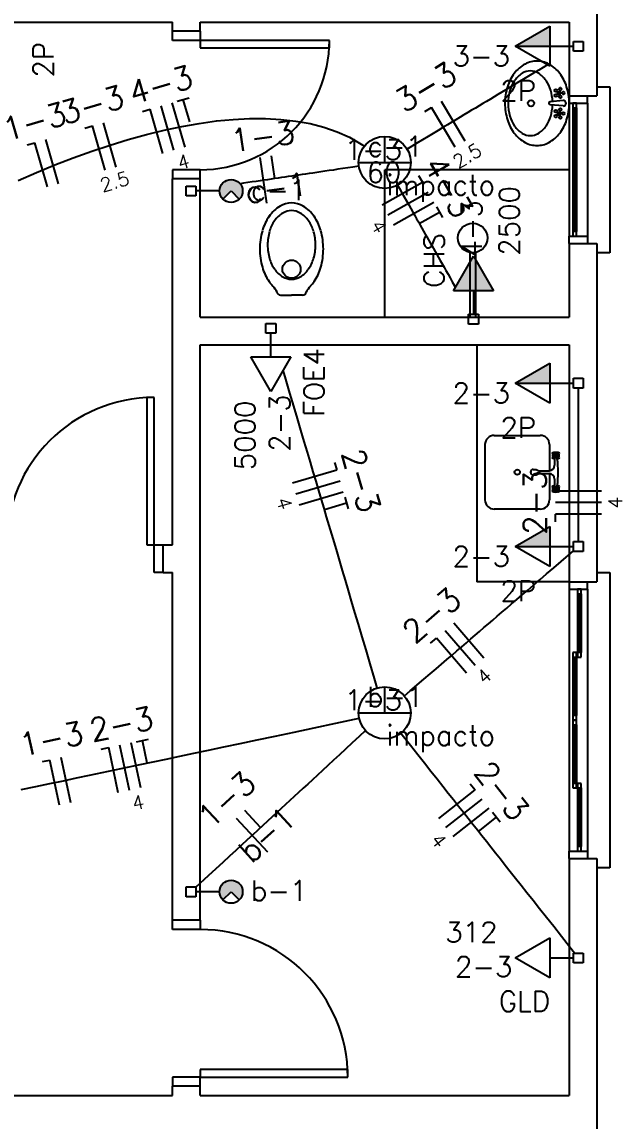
# Model space of a CAD drawing. Extents: x 241 to 398, y 106 to 179.
# Drawn here: x 329.19 to 332.44, y 126.58 to 132.54 of the extents above; entities that cross this region are included whole.
import ezdxf
from ezdxf.enums import TextEntityAlignment as Align

# ---------------------------------------------------------------- set-up
doc = ezdxf.new("R2010")
doc.units = 0
for name, color, linetype in [('ALVVISTA', 8, 'CONTINUOUS'), ('EL-CONDUTOS', 4, 'CONTINUOUS'), ('EL-FIOS', 9, 'CONTINUOUS'), ('EL-TEXTOS_FIOS', 7, 'CONTINUOUS'), ('EL-TEXTOS_PONTOS', 5, 'CONTINUOUS'), ('P-SIMBOL', 5, 'CONTINUOUS')]:
    doc.layers.add(name, color=color, linetype=linetype)
doc.styles.add('ARIAL', font='romans.shx')

msp = doc.modelspace()

# ---------------------------------------------------------------- hatches: boundary and pattern name
at = {"layer": 'P-SIMBOL'}
for points in [[(332.0468, 132.4089), (331.8593, 132.4089), (332.0468, 132.5171)], [(330.2748, 131.6681), (330.3188, 131.6241), (330.3194, 131.6241), (330.2758, 131.5796), (330.2733, 131.5816), (330.2683, 131.5881), (330.2628, 131.5981), (330.2593, 131.6061), (330.2573, 131.6161), (330.2573, 131.6306), (330.2603, 131.6446), (330.2648, 131.6556)], [(330.2748, 131.6681), (330.3188, 131.6241), (330.3194, 131.6241), (330.2758, 131.5796), (330.2733, 131.5816), (330.2683, 131.5881), (330.2628, 131.5981), (330.2593, 131.6061), (330.2573, 131.6161), (330.2573, 131.6306), (330.2603, 131.6446), (330.2648, 131.6556)], [(330.2743, 131.6674), (330.3183, 131.6235), (330.3183, 131.6234), (330.3183, 131.6231), (330.3628, 131.6666), (330.3608, 131.6688), (330.3543, 131.6737), (330.3443, 131.6796), (330.3363, 131.683), (330.3263, 131.6848), (330.3118, 131.685), (330.2979, 131.682), (330.2869, 131.6774), (330.2743, 131.6672)], [(330.3628, 131.6681), (330.3188, 131.6241), (330.3624, 131.5796), (330.3643, 131.5816), (330.3693, 131.5881), (330.3754, 131.5981), (330.3783, 131.6061), (330.3803, 131.6161), (330.3803, 131.6306), (330.3774, 131.6446), (330.3728, 131.6556)], [(330.3628, 131.6681), (330.3188, 131.6241), (330.3624, 131.5796), (330.3643, 131.5816), (330.3693, 131.5881), (330.3754, 131.5981), (330.3783, 131.6061), (330.3803, 131.6161), (330.3803, 131.6306), (330.3774, 131.6446), (330.3728, 131.6556)], [(331.741, 131.0833), (331.6327, 131.2708), (331.5245, 131.0833)], [(332.0468, 130.5817), (331.8593, 130.5817), (332.0468, 130.6899)], [(332.0468, 129.6961), (331.8593, 129.6961), (332.0468, 129.8043)], [(330.2748, 127.8679), (330.3188, 127.8239), (330.3194, 127.8239), (330.2758, 127.7794), (330.2733, 127.7814), (330.2683, 127.7879), (330.2628, 127.7979), (330.2593, 127.8059), (330.2573, 127.8159), (330.2573, 127.8304), (330.2603, 127.8444), (330.2648, 127.8554)], [(330.2748, 127.8679), (330.3188, 127.8239), (330.3194, 127.8239), (330.2758, 127.7794), (330.2733, 127.7814), (330.2683, 127.7879), (330.2628, 127.7979), (330.2593, 127.8059), (330.2573, 127.8159), (330.2573, 127.8304), (330.2603, 127.8444), (330.2648, 127.8554)], [(330.2743, 127.8672), (330.3183, 127.8233), (330.3183, 127.8232), (330.3183, 127.8229), (330.3628, 127.8664), (330.3608, 127.8686), (330.3543, 127.8735), (330.3443, 127.8794), (330.3363, 127.8828), (330.3263, 127.8846), (330.3118, 127.8848), (330.2979, 127.8818), (330.2869, 127.8772), (330.2743, 127.867)], [(330.3628, 127.8679), (330.3188, 127.8239), (330.3624, 127.7794), (330.3643, 127.7814), (330.3693, 127.7879), (330.3754, 127.7979), (330.3783, 127.8059), (330.3803, 127.8159), (330.3803, 127.8304), (330.3774, 127.8444), (330.3728, 127.8554)], [(330.3628, 127.8679), (330.3188, 127.8239), (330.3624, 127.7794), (330.3643, 127.7814), (330.3693, 127.7879), (330.3754, 127.7979), (330.3783, 127.8059), (330.3803, 127.8159), (330.3803, 127.8304), (330.3774, 127.8444), (330.3728, 127.8554)]]:
    msp.add_hatch(color=256, dxfattribs=at).paths.add_polyline_path(points)

# ---------------------------------------------------------------- linework, layer by layer
at = {"layer": 'ALVVISTA'}
for p, q in [((332.3013, 132.615), (332.3013, 132.1395)), ((326.4508, 132.54), (330.0013, 132.54)), ((330.0013, 132.49), (330.0013, 132.54)), ((330.1513, 132.49), (330.0013, 132.49)), ((330.0013, 132.4395), (330.0013, 132.49)), ((330.1513, 132.54), (332.1513, 132.54)), ((330.1513, 132.49), (330.1513, 132.54)), ((330.1513, 132.49), (330.1513, 132.4395)), ((332.1513, 132.54), (332.1513, 132.1395)), ((330.1513, 132.4395), (330.0013, 132.4395)), ((330.1513, 132.4395), (330.1513, 132.4)), ((330.8513, 132.4395), (330.1513, 132.4395)), ((330.8513, 132.4), (330.8513, 132.4395)), ((330.1513, 132.4), (330.8513, 132.4)), ((332.3013, 132.1895), (332.3713, 132.1895)), ((332.3713, 132.1895), (332.3713, 131.2895)), ((332.0833, 132.1635), (332.0908, 132.158)), ((332.0833, 132.1475), (332.0908, 132.153)), ((332.0848, 132.166), (332.0923, 132.1605)), ((332.0848, 132.145), (332.0923, 132.1505)), ((332.0998, 132.1705), (332.0968, 132.162)), ((332.0998, 132.1405), (332.0968, 132.149)), ((332.1028, 132.1695), (332.0998, 132.161)), ((332.1028, 132.141), (332.0998, 132.15)), ((332.1118, 132.157), (332.1028, 132.157)), ((332.1118, 132.154), (332.1028, 132.154)), ((332.1513, 132.1395), (332.3013, 132.1395)), ((332.1513, 132.1395), (332.1513, 132.0995)), ((332.2513, 132.0995), (332.2513, 132.1395)), ((332.1178, 132.1145), (332.0483, 132.108)), ((332.1178, 132.085), (332.0483, 132.0915)), ((332.1513, 132.0995), (332.1513, 131.3795)), ((332.1513, 132.0995), (332.2513, 132.0995)), ((332.1713, 132.0995), (332.1713, 132.0745)), ((332.1913, 132.0995), (332.1713, 132.0995)), ((332.1713, 132.0745), (332.1713, 131.4045)), ((332.1713, 132.0745), (332.1913, 132.0745)), ((332.1813, 132.0745), (332.1813, 131.4045)), ((332.1913, 132.0745), (332.1913, 132.0995)), ((332.1913, 132.0745), (332.1913, 131.4045)), ((332.2513, 132.0995), (332.2513, 131.3795)), ((332.0833, 132.052), (332.0908, 132.0465)), ((332.0833, 132.036), (332.0908, 132.0415)), ((332.0848, 132.0545), (332.0923, 132.049)), ((332.0848, 132.0335), (332.0923, 132.039)), ((332.0998, 132.059), (332.0968, 132.0505)), ((332.0998, 132.029), (332.0968, 132.0375)), ((332.1028, 132.0585), (332.0998, 132.0495)), ((332.1028, 132.0295), (332.0998, 132.0385)), ((332.1118, 132.0455), (332.1028, 132.0455)), ((332.1118, 132.0425), (332.1028, 132.0425)), ((330.1513, 131.7395), (330.0013, 131.7395)), ((330.0013, 131.7395), (330.0013, 131.6895)), ((330.1513, 131.6895), (330.1513, 131.7395)), ((331.1513, 130.9395), (331.1513, 131.7395)), ((332.1513, 131.7395), (331.1513, 131.7395)), ((330.0013, 130.8645), (330.0013, 131.6895)), ((330.1513, 131.6895), (330.0013, 131.6895)), ((330.1513, 130.9395), (330.1513, 131.6895)), ((332.1513, 131.3395), (332.1513, 131.3795)), ((332.1513, 131.3795), (332.2513, 131.3795)), ((332.1913, 131.4045), (332.1713, 131.4045)), ((332.1713, 131.4045), (332.1713, 131.3795)), ((332.1713, 131.3795), (332.1913, 131.3795)), ((332.1913, 131.3795), (332.1913, 131.4045)), ((332.2513, 131.3795), (332.2513, 131.3395)), ((332.1513, 131.3395), (332.1513, 130.9395)), ((332.1513, 131.3395), (332.3013, 131.3395)), ((332.3013, 131.3395), (332.3013, 130.8645)), ((331.6133, 131.2895), (331.6133, 130.9395)), ((331.6433, 131.2895), (331.6433, 130.9395)), ((332.3713, 131.2895), (332.3013, 131.2895)), ((330.5868, 131.0595), (330.6463, 131.0595)), ((330.7063, 131.0595), (330.6463, 131.0595)), ((330.1513, 130.9395), (332.1513, 130.9395)), ((330.0013, 129.7045), (330.0013, 130.8645)), ((332.3013, 130.8645), (332.3013, 129.5045)), ((330.1513, 130.7895), (332.1513, 130.7895)), ((330.1513, 129.6295), (330.1513, 130.7895)), ((331.6513, 130.7895), (331.6513, 129.5045)), ((332.1513, 130.7895), (332.1513, 129.5045)), ((329.8613, 130.5045), (329.8613, 129.7045)), ((329.9013, 130.5045), (329.8613, 130.5045)), ((329.9013, 129.7045), (329.9013, 130.5045)), ((331.7448, 130.299), (331.9943, 130.299)), ((331.6948, 130.249), (331.6948, 129.949)), ((332.0443, 130.249), (332.0443, 130.107)), ((332.0723, 130.189), (332.0663, 130.183)), ((332.0668, 130.1945), (332.0723, 130.189)), ((332.0718, 130.172), (332.0718, 130.137)), ((332.0733, 130.202), (332.0793, 130.196)), ((332.0793, 130.182), (332.0733, 130.176)), ((332.0793, 130.196), (332.0853, 130.202)), ((332.0793, 130.182), (332.0848, 130.176)), ((332.0863, 130.189), (332.0928, 130.195)), ((332.0863, 130.189), (332.0923, 130.183)), ((331.9568, 130.1145), (331.9718, 130.1145)), ((331.9718, 130.1145), (331.9868, 130.107)), ((331.9868, 130.107), (332.0418, 130.107)), ((331.9568, 130.0845), (331.9718, 130.0845)), ((331.9718, 130.0845), (331.9868, 130.092)), ((331.9868, 130.092), (332.0418, 130.092)), ((332.0443, 130.092), (332.0443, 129.949)), ((332.0718, 130.062), (332.0718, 130.026)), ((332.0663, 130.0145), (332.0723, 130.009)), ((332.0723, 130.009), (332.0663, 130.003)), ((332.0733, 130.022), (332.0793, 130.016)), ((332.0793, 130.002), (332.0733, 129.996)), ((332.0793, 130.016), (332.0848, 130.022)), ((332.0793, 130.002), (332.0848, 129.996)), ((332.0863, 130.009), (332.0923, 130.015)), ((332.0863, 130.009), (332.0923, 130.003)), ((331.9943, 129.899), (331.7448, 129.899)), ((329.8613, 129.7045), (329.9013, 129.7045)), ((329.9013, 129.5545), (329.9013, 129.7045)), ((329.9013, 129.7045), (329.9513, 129.7045)), ((329.9513, 129.5545), (329.9513, 129.7045)), ((329.9513, 129.7045), (330.0013, 129.7045)), ((330.1513, 127.6695), (330.1513, 129.6295)), ((329.9513, 129.5545), (329.9013, 129.5545)), ((329.9513, 129.5545), (330.0013, 129.5545)), ((330.0013, 127.6695), (330.0013, 129.5545)), ((332.1513, 129.5045), (331.6513, 129.5045)), ((332.1513, 129.5045), (332.3013, 129.5045)), ((332.1513, 129.5045), (332.1513, 129.4645)), ((332.2513, 129.4645), (332.2513, 129.5045)), ((332.3013, 129.5545), (332.3713, 129.5545)), ((332.3713, 129.5545), (332.3713, 127.9545)), ((332.1513, 129.4645), (332.1513, 128.0445)), ((332.1513, 129.4645), (332.2513, 129.4645)), ((332.1963, 129.4645), (332.1963, 129.4395)), ((332.2163, 129.4645), (332.1963, 129.4645)), ((332.2163, 129.4395), (332.2163, 129.4645)), ((332.2513, 129.4645), (332.2513, 128.0445)), ((332.1963, 129.4395), (332.1963, 129.122)), ((332.1963, 129.4395), (332.2163, 129.4395)), ((332.2063, 129.4395), (332.2063, 129.122)), ((332.2163, 129.4395), (332.2163, 129.122)), ((332.1713, 129.122), (332.1713, 129.097)), ((332.1913, 129.122), (332.1713, 129.122)), ((332.1713, 129.097), (332.1713, 128.7795)), ((332.1713, 129.097), (332.1913, 129.097)), ((332.1813, 129.097), (332.1813, 128.7795)), ((332.1913, 129.097), (332.1913, 129.122)), ((332.1913, 129.097), (332.1913, 128.7795)), ((332.2163, 129.122), (332.1963, 129.122)), ((332.1963, 129.122), (332.1963, 129.097)), ((332.1963, 129.097), (332.2163, 129.097)), ((332.2163, 129.097), (332.2163, 129.122)), ((332.1913, 128.7795), (332.1713, 128.7795)), ((332.1713, 128.7795), (332.1713, 128.7545)), ((332.1713, 128.7545), (332.1713, 128.7295)), ((332.1913, 128.7545), (332.1713, 128.7545)), ((332.1713, 128.7545), (332.1913, 128.7545)), ((332.1713, 128.7295), (332.1713, 128.412)), ((332.1713, 128.7295), (332.1913, 128.7295)), ((332.1813, 128.7295), (332.1813, 128.412)), ((332.1913, 128.7545), (332.1913, 128.7795)), ((332.1913, 128.7295), (332.1913, 128.7545)), ((332.1913, 128.7295), (332.1913, 128.412)), ((332.1913, 128.412), (332.1713, 128.412)), ((332.1713, 128.412), (332.1713, 128.387)), ((332.1713, 128.387), (332.1913, 128.387)), ((332.1913, 128.387), (332.1913, 128.412)), ((332.1963, 128.412), (332.1963, 128.387)), ((332.2163, 128.412), (332.1963, 128.412)), ((332.1963, 128.387), (332.1963, 128.0695)), ((332.1963, 128.387), (332.2163, 128.387)), ((332.2063, 128.387), (332.2063, 128.0695)), ((332.2163, 128.387), (332.2163, 128.412)), ((332.2163, 128.387), (332.2163, 128.0695)), ((332.1513, 128.0045), (332.1513, 128.0445)), ((332.1513, 128.0445), (332.2513, 128.0445)), ((332.2163, 128.0695), (332.1963, 128.0695)), ((332.1963, 128.0695), (332.1963, 128.0445)), ((332.1963, 128.0445), (332.2163, 128.0445)), ((332.2163, 128.0445), (332.2163, 128.0695)), ((332.2513, 128.0445), (332.2513, 128.0045)), ((332.1513, 128.0045), (332.1513, 126.7195)), ((332.1513, 128.0045), (332.3013, 128.0045)), ((332.3013, 128.0045), (332.3013, 126.6445)), ((332.3713, 127.9545), (332.3013, 127.9545)), ((330.1513, 127.6695), (330.0013, 127.6695)), ((330.0013, 127.6195), (330.0013, 127.6695)), ((330.1513, 127.6695), (330.1513, 127.6195)), ((330.1513, 127.6195), (330.0013, 127.6195)), ((330.9513, 126.8595), (330.1513, 126.8595)), ((330.1513, 126.8595), (330.1513, 126.8195)), ((330.9513, 126.8195), (330.9513, 126.8595)), ((330.1513, 126.8195), (330.0013, 126.8195)), ((330.0013, 126.8195), (330.0013, 126.7695)), ((330.1513, 126.7695), (330.0013, 126.7695)), ((330.0013, 126.7195), (330.0013, 126.7695)), ((330.1513, 126.8195), (330.9513, 126.8195)), ((330.1513, 126.7695), (330.1513, 126.8195)), ((330.1513, 126.7195), (330.1513, 126.7695)), ((326.4508, 126.7195), (330.0013, 126.7195)), ((330.1513, 126.7195), (332.1513, 126.7195)), ((332.3013, 126.6445), (332.3013, 126.1695))]:
    msp.add_line(p, q, dxfattribs=at)
for centre, radius in [((332.1033, 132.177), 0.00738), ((332.0783, 132.169), 0.00738), ((332.0783, 132.142), 0.00738), ((332.0963, 132.1555), 0.00633), ((332.1033, 132.134), 0.00738), ((332.1193, 132.1555), 0.00738), ((331.9443, 132.0995), 0.0175), ((332.0783, 132.0575), 0.00738), ((332.1033, 132.0655), 0.00738), ((332.0783, 132.0305), 0.00738), ((332.0963, 132.044), 0.00633), ((332.1033, 132.0225), 0.00738), ((332.1193, 132.044), 0.00738), ((331.6283, 131.3695), 0.08), ((330.6463, 131.2), 0.0493), ((332.0673, 130.201), 0.0062), ((332.0673, 130.177), 0.0062), ((332.0793, 130.189), 0.00507), ((332.0913, 130.201), 0.0062), ((332.0913, 130.177), 0.0062), ((331.8698, 130.099), 0.0143), ((332.0673, 130.021), 0.0062), ((332.0673, 129.997), 0.0062), ((332.0793, 130.009), 0.00507), ((332.0913, 130.021), 0.0062), ((332.0913, 129.997), 0.0062)]:
    msp.add_circle(centre, radius, dxfattribs=at)
for centre, radius, start, end in [((330.1513, 132.4395), 0.7, 270, 0), ((332.0018, 132.149), 0.1861, 118.5825, 142.75522), ((331.9768, 132.195), 0.1339, 90, 118.5825), ((331.9768, 132.195), 0.1339, 61.4175, 90), ((331.9518, 132.149), 0.1861, 37.24478, 61.4175), ((332.0413, 132.119), 0.2355, 142.75522, 162.51997), ((331.9668, 132.147), 0.1351, 121.03453, 145.45543), ((331.9408, 132.1905), 0.0845, 90, 121.03453), ((331.9408, 132.1905), 0.0845, 58.96547, 90), ((331.9143, 132.147), 0.1351, 34.54458, 58.96547), ((331.9128, 132.119), 0.2355, 17.48004, 37.24478), ((332.1033, 132.0995), 0.3004, 162.51997, 180), ((332.0083, 132.1185), 0.1854, 145.45543, 164.0842), ((331.8733, 132.1185), 0.1854, 15.91581, 34.54458), ((331.8508, 132.0995), 0.3004, 0, 17.48004), ((332.0733, 132.0995), 0.2533, 164.0842, 180), ((331.8078, 132.0995), 0.2533, 2.10218, 15.91581), ((332.1033, 132.0995), 0.3004, 180, 197.48004), ((332.0733, 132.0995), 0.2533, 180, 195.9158), ((332.0493, 132.0995), 0.00813, 95.42869, 264.73569), ((331.8078, 132.0995), 0.2533, 344.0842, 357.89783), ((332.1193, 132.0995), 0.0148, 264.41656, 95.89136), ((331.8508, 132.0995), 0.3004, 342.51996, 0), ((332.0413, 132.08), 0.2355, 197.48004, 217.24481), ((332.0083, 132.081), 0.1854, 195.9158, 214.54457), ((331.8733, 132.081), 0.1854, 325.45544, 344.0842), ((331.9128, 132.08), 0.2355, 322.75525, 342.51996), ((331.9668, 132.0525), 0.1351, 214.54457, 238.96549), ((331.9143, 132.0525), 0.1351, 301.03455, 325.45544), ((332.0018, 132.0505), 0.1861, 217.24481, 241.41751), ((331.9408, 132.009), 0.0845, 238.96549, 270), ((331.9768, 132.0045), 0.1339, 241.41751, 270), ((331.9408, 132.009), 0.0845, 270, 301.03455), ((331.9768, 132.0045), 0.1339, 270, 298.58249), ((331.9518, 132.0505), 0.1861, 298.58249, 322.75525), ((330.6838, 131.377), 0.1931, 121.03453, 145.45543), ((330.6463, 131.439), 0.1207, 90, 121.03453), ((330.6463, 131.439), 0.1207, 58.96547, 90), ((330.6093, 131.377), 0.1931, 34.54458, 58.96547), ((330.7428, 131.3365), 0.2648, 145.45543, 164.0842), ((330.6728, 131.38), 0.1445, 120.646, 145.04204), ((330.6463, 131.425), 0.0924, 90, 120.646), ((330.6463, 131.425), 0.0924, 59.354, 90), ((330.6198, 131.38), 0.1445, 34.95798, 59.354), ((330.5503, 131.3365), 0.2648, 15.91581, 34.54458), ((330.7148, 131.351), 0.1957, 145.04204, 163.84988), ((330.5778, 131.351), 0.1957, 16.15011, 34.95798), ((330.8363, 131.3095), 0.3619, 164.0842, 180), ((330.7813, 131.3315), 0.2648, 163.84988, 180), ((330.5113, 131.3315), 0.2648, 0, 16.15011), ((330.4568, 131.3095), 0.3619, 0, 15.91581), ((330.8363, 131.3095), 0.3619, 180, 195.9158), ((330.7813, 131.3315), 0.2648, 180, 196.15013), ((330.5113, 131.3315), 0.2648, 343.84988, 0), ((330.4568, 131.3095), 0.3619, 344.0842, 0), ((330.7148, 131.3125), 0.1957, 196.15013, 214.95798), ((330.5778, 131.3125), 0.1957, 325.04202, 343.84988), ((330.7428, 131.283), 0.2648, 195.9158, 214.54457), ((330.6728, 131.283), 0.1445, 214.95798, 239.354), ((330.6198, 131.283), 0.1445, 300.646, 325.04202), ((330.5503, 131.283), 0.2648, 325.45544, 344.0842), ((330.6838, 131.2425), 0.1931, 214.54457, 223.89964), ((330.6463, 131.238), 0.0924, 239.354, 270), ((330.6463, 131.238), 0.0924, 270, 300.646), ((330.6093, 131.2425), 0.1931, 316.43506, 325.45544), ((330.4288, 131.0015), 0.1576, 27.89368, 42.68741), ((330.5868, 131.0795), 0.02, 186.21104, 270), ((330.7063, 131.0795), 0.02, 270, 353.789), ((330.8643, 131.0015), 0.1576, 137.31259, 152.10634), ((329.9013, 129.7045), 0.8, 90, 180), ((331.7448, 130.249), 0.05, 90, 180), ((331.9943, 130.249), 0.05, 0, 90), ((332.0768, 130.189), 0.0156, 151.28233, 208.71767), ((332.0798, 130.184), 0.0229, 71.72559, 109.7467), ((331.4573, 130.099), 0.6339, 353.3446, 6.65547), ((332.0823, 130.1895), 0.0153, 329.57178, 30.42821), ((331.9568, 130.0995), 0.015, 90, 270), ((332.0418, 130.137), 0.03, 270, 0), ((332.0418, 130.062), 0.03, 0, 90), ((332.0763, 130.009), 0.0156, 151.28233, 208.71767), ((332.0793, 130.0095), 0.0188, 245.24622, 293.3183), ((332.0823, 130.0095), 0.0153, 329.57178, 30.42821), ((331.7448, 129.949), 0.05, 180, 270), ((331.9943, 129.949), 0.05, 270, 0), ((330.1513, 126.8195), 0.8, 0, 90)]:
    msp.add_arc(centre, radius, start, end, dxfattribs=at)
at = {"layer": 'EL-CONDUTOS', "linetype": 'Continuous'}
for points in [[(332.0336, 132.3082), (331.9866, 132.28), (331.9578, 132.2627), (331.9303, 132.2462), (331.904, 132.2304), (331.8788, 132.2153), (331.8545, 132.2007), (331.8311, 132.1867), (331.8086, 132.1731), (331.7866, 132.16), (331.7653, 132.1472), (331.7444, 132.1346), (331.7238, 132.1223), (331.7035, 132.1101), (331.6833, 132.098), (331.6632, 132.0859), (331.643, 132.0738), (331.6226, 132.0616), (331.602, 132.0492), (331.5809, 132.0365), (331.5594, 132.0236), (331.5373, 132.0103), (331.5145, 131.9967), (331.4908, 131.9825), (331.4663, 131.9678), (331.4408, 131.9524), (331.4141, 131.9364), (331.3862, 131.9197), (331.357, 131.9022), (331.3263, 131.8838), (331.2724, 131.8514)], [(329.1644, 131.6813), (329.2639, 131.7244), (329.3636, 131.7653), (329.4635, 131.8039), (329.5632, 131.8398), (329.6626, 131.873), (329.7614, 131.9032), (329.8594, 131.9303), (329.9563, 131.954), (330.0521, 131.9743), (330.1464, 131.9909), (330.239, 132.0037), (330.3297, 132.0124), (330.4183, 132.0169), (330.5046, 132.017), (330.5883, 132.0126), (330.6693, 132.0033), (330.7472, 131.9892), (330.822, 131.9699), (330.8932, 131.9453), (330.9609, 131.9152), (331.0415, 131.8675)], [(331.0116, 131.7582), (330.9791, 131.7534), (330.9509, 131.7493), (330.9239, 131.7453), (330.8981, 131.7415), (330.8733, 131.7378), (330.8495, 131.7343), (330.8266, 131.731), (330.8045, 131.7277), (330.7831, 131.7246), (330.7624, 131.7215), (330.7423, 131.7185), (330.7226, 131.7156), (330.7034, 131.7128), (330.6845, 131.71), (330.6658, 131.7073), (330.6473, 131.7046), (330.6289, 131.7019), (330.6106, 131.6991), (330.5921, 131.6964), (330.5735, 131.6937), (330.5547, 131.6909), (330.5355, 131.6881), (330.516, 131.6852), (330.496, 131.6823), (330.4755, 131.6793), (330.4543, 131.6761), (330.4324, 131.6729), (330.4097, 131.6696), (330.3862, 131.6661), (330.3676, 131.6633)], [(331.2209, 131.6559), (331.2309, 131.6382), (331.2444, 131.6144), (331.2573, 131.5916), (331.2696, 131.5699), (331.2814, 131.5491), (331.2927, 131.5291), (331.3036, 131.5099), (331.3141, 131.4914), (331.3242, 131.4735), (331.334, 131.4561), (331.3436, 131.4393), (331.3529, 131.4228), (331.3621, 131.4067), (331.3711, 131.3908), (331.38, 131.375), (331.3888, 131.3594), (331.3976, 131.3438), (331.4065, 131.3282), (331.4154, 131.3125), (331.4245, 131.2965), (331.4336, 131.2803), (331.443, 131.2637), (331.4526, 131.2467), (331.4625, 131.2292), (331.4728, 131.2112), (331.4834, 131.1925), (331.4944, 131.1731), (331.5058, 131.1529), (331.5177, 131.1318), (331.535, 131.1015)], [(331.1112, 128.9292), (331.0962, 128.9798), (331.0725, 129.0601), (331.0501, 129.1358), (331.0289, 129.2073), (331.0089, 129.2749), (330.99, 129.3389), (330.972, 129.3996), (330.9548, 129.4575), (330.9385, 129.5129), (330.9227, 129.566), (330.9076, 129.6172), (330.8928, 129.6669), (330.8785, 129.7154), (330.8644, 129.7631), (330.8504, 129.8102), (330.8365, 129.8571), (330.8226, 129.9042), (330.8085, 129.9518), (330.7942, 130.0002), (330.7795, 130.0497), (330.7644, 130.1008), (330.7488, 130.1537), (330.7325, 130.2087), (330.7154, 130.2663), (330.6975, 130.3267), (330.6787, 130.3904), (330.6588, 130.4575), (330.6378, 130.5286), (330.6155, 130.6038), (330.601, 130.6526)], [(332.2013, 129.7226), (332.2013, 129.7764), (332.2013, 129.8116), (332.2013, 129.8448), (332.2013, 129.8761), (332.2013, 129.9056), (332.2013, 129.9334), (332.2013, 129.9599), (332.2013, 129.9851), (332.2013, 130.0091), (332.2013, 130.0322), (332.2013, 130.0545), (332.2013, 130.0762), (332.2013, 130.0973), (332.2013, 130.1182), (332.2013, 130.1389), (332.2013, 130.1596), (332.2013, 130.1804), (332.2013, 130.2016), (332.2013, 130.2232), (332.2013, 130.2455), (332.2013, 130.2686), (332.2013, 130.2927), (332.2013, 130.3178), (332.2013, 130.3443), (332.2013, 130.3722), (332.2013, 130.4017), (332.2013, 130.4329), (332.2013, 130.4661), (332.2013, 130.5013), (332.2013, 130.5551)], [(331.2585, 128.8858), (331.2898, 128.9128), (331.3277, 128.9453), (331.3634, 128.976), (331.3973, 129.0051), (331.4293, 129.0326), (331.4597, 129.0588), (331.4887, 129.0837), (331.5165, 129.1075), (331.5431, 129.1304), (331.5688, 129.1525), (331.5938, 129.174), (331.6182, 129.1949), (331.6421, 129.2155), (331.6658, 129.2359), (331.6894, 129.2562), (331.7132, 129.2765), (331.7372, 129.2972), (331.7616, 129.3182), (331.7866, 129.3397), (331.8124, 129.3618), (331.8392, 129.3848), (331.867, 129.4088), (331.8962, 129.4338), (331.9268, 129.4601), (331.959, 129.4878), (331.9931, 129.5171), (332.0291, 129.548), (332.0672, 129.5808), (332.1076, 129.6155), (332.1748, 129.6731)], [(329.1807, 128.3777), (329.2602, 128.3945), (329.3364, 128.4106), (329.4101, 128.4262), (329.4816, 128.4413), (329.5515, 128.456), (329.6204, 128.4705), (329.6887, 128.485), (329.7571, 128.4994), (329.8259, 128.5139), (329.8959, 128.5287), (329.9674, 128.5438), (330.041, 128.5593), (330.1173, 128.5754), (330.1967, 128.5922), (330.2799, 128.6098), (330.3672, 128.6282), (330.4594, 128.6477), (330.5568, 128.6682), (330.66, 128.69), (330.7696, 128.7132), (330.886, 128.7377), (331.0131, 128.7646)], [(331.0476, 128.6979), (331.0128, 128.6659), (330.975, 128.6309), (330.9392, 128.5978), (330.9054, 128.5666), (330.8733, 128.537), (330.8429, 128.5089), (330.8139, 128.4821), (330.7862, 128.4565), (330.7595, 128.4319), (330.7338, 128.4081), (330.7089, 128.3851), (330.6845, 128.3626), (330.6605, 128.3405), (330.6368, 128.3186), (330.6132, 128.2967), (330.5895, 128.2748), (330.5655, 128.2527), (330.541, 128.2301), (330.516, 128.207), (330.4902, 128.1831), (330.4635, 128.1584), (330.4356, 128.1327), (330.4064, 128.1058), (330.3758, 128.0775), (330.3436, 128.0477), (330.3096, 128.0163), (330.2736, 127.9831), (330.2355, 127.9479), (330.195, 127.9105), (330.1278, 127.8485)], [(332.1802, 127.4918), (332.1538, 127.5254), (332.1092, 127.5819), (332.0672, 127.635), (332.0277, 127.685), (331.9905, 127.732), (331.9554, 127.7765), (331.9222, 127.8185), (331.8907, 127.8583), (331.8607, 127.8962), (331.8321, 127.9324), (331.8047, 127.9671), (331.7782, 128.0006), (331.7525, 128.0332), (331.7273, 128.065), (331.7026, 128.0963), (331.6781, 128.1273), (331.6535, 128.1584), (331.6288, 128.1896), (331.6038, 128.2213), (331.5782, 128.2538), (331.5518, 128.2871), (331.5245, 128.3217), (331.4961, 128.3576), (331.4663, 128.3953), (331.4351, 128.4348), (331.4021, 128.4765), (331.3673, 128.5205), (331.3304, 128.5672), (331.2912, 128.6167), (331.2389, 128.6829)]]:
    msp.add_lwpolyline(points, dxfattribs=at)
at = {"layer": 'EL-FIOS'}
for p, q in [((330.0272, 132.1107), (330.0912, 132.1293)), ((329.8391, 132.056), (329.8791, 132.0676)), ((329.9489, 131.8275), (329.8791, 132.0676)), ((330.009, 131.845), (329.9391, 132.0851)), ((330.069, 131.8625), (329.9992, 132.1025)), ((330.0941, 131.9999), (330.0592, 132.12)), ((331.369, 132.0552), (331.4047, 132.0766)), ((331.5334, 131.8622), (331.4047, 132.0766)), ((331.587, 131.8944), (331.4583, 132.1088)), ((329.5267, 131.9651), (329.5667, 131.9767)), ((329.6365, 131.7367), (329.5667, 131.9767)), ((329.6965, 131.7541), (329.6267, 131.9942)), ((329.384, 131.6632), (329.3142, 131.9033)), ((329.2142, 131.8742), (329.2542, 131.8858)), ((329.324, 131.6458), (329.2542, 131.8858)), ((330.5122, 131.5583), (330.4758, 131.8056)), ((330.5558, 131.6911), (330.5376, 131.8147)), ((331.3348, 131.7085), (331.3553, 131.6722)), ((331.1378, 131.549), (331.3553, 131.6722)), ((331.1686, 131.4946), (331.3861, 131.6178)), ((331.1994, 131.4402), (331.4169, 131.5634)), ((331.4313, 131.5381), (331.4641, 131.4801)), ((331.3389, 131.4475), (331.4477, 131.5091)), ((330.6516, 130.0414), (330.8913, 130.1124)), ((330.8795, 130.1524), (330.8913, 130.1124)), ((330.6694, 129.9815), (330.9091, 130.0525)), ((330.6871, 129.9216), (330.9268, 129.9925)), ((332.3263, 129.9968), (332.0763, 129.9968)), ((330.8247, 129.8971), (330.9446, 129.9326)), ((330.9351, 129.9646), (330.954, 129.9006)), ((332.3263, 129.9343), (332.0763, 129.9343)), ((332.0763, 129.8301), (332.0763, 129.8718)), ((332.3263, 129.8718), (332.0763, 129.8718)), ((331.6889, 129.0909), (331.526, 129.2805)), ((331.6415, 129.0502), (331.4786, 129.2398)), ((331.3996, 129.1719), (331.4312, 129.1991)), ((331.5941, 129.0095), (331.4312, 129.1991)), ((329.768, 128.374), (329.7163, 128.6186)), ((329.8291, 128.3869), (329.7775, 128.6315)), ((329.806, 128.6375), (329.8713, 128.6513)), ((329.8645, 128.5221), (329.8386, 128.6444)), ((329.4496, 128.3068), (329.3979, 128.5514)), ((329.6144, 128.5971), (329.6552, 128.6057)), ((329.7068, 128.3611), (329.6552, 128.6057)), ((329.296, 128.5299), (329.3368, 128.5385)), ((329.3884, 128.2939), (329.3368, 128.5385)), ((331.4447, 128.221), (331.6408, 128.376)), ((331.615, 128.4087), (331.6408, 128.376)), ((331.4834, 128.172), (331.6796, 128.327)), ((330.4783, 128.1722), (330.3935, 128.264)), ((331.5222, 128.1229), (331.7183, 128.278)), ((331.7364, 128.2551), (331.7778, 128.2028)), ((330.5172, 128.038), (330.3476, 128.2216)), ((331.659, 128.1514), (331.7571, 128.2289))]:
    msp.add_line(p, q, dxfattribs=at)
at = {"layer": 'P-SIMBOL'}
for p, q in [((331.8593, 132.4089), (332.0468, 132.5171)), ((332.0468, 132.5171), (332.0468, 132.3006)), ((332.1748, 132.4354), (332.2278, 132.4354)), ((332.1748, 132.3823), (332.1748, 132.4354)), ((332.2278, 132.4354), (332.2278, 132.3823)), ((332.0468, 132.3006), (331.8593, 132.4089)), ((331.8593, 132.4089), (332.0468, 132.4089)), ((332.0468, 132.4089), (332.1748, 132.4089)), ((332.2278, 132.3823), (332.1748, 132.3823)), ((331.1513, 131.7788), (331.1513, 131.92)), ((331.0101, 131.7788), (331.2926, 131.7788)), ((330.0748, 131.6507), (330.1278, 131.6507)), ((330.0748, 131.5976), (330.0748, 131.6507)), ((330.1278, 131.6507), (330.1278, 131.5976)), ((330.1278, 131.5976), (330.0748, 131.5976)), ((330.2563, 131.6242), (330.1278, 131.6242)), ((330.2743, 131.58), (330.3188, 131.6242)), ((330.3188, 131.6242), (330.3628, 131.58)), ((331.5245, 131.0833), (331.6327, 131.2708)), ((331.6327, 131.2708), (331.741, 131.0833)), ((331.741, 131.0833), (331.5245, 131.0833)), ((331.6327, 131.0833), (331.6327, 130.9553)), ((331.6062, 130.9022), (331.6062, 130.9553)), ((331.6062, 130.9553), (331.6592, 130.9553)), ((331.6592, 130.9553), (331.6592, 130.9022)), ((330.5076, 130.8522), (330.5076, 130.9053)), ((330.5076, 130.9053), (330.5606, 130.9053)), ((330.5606, 130.9053), (330.5606, 130.8522)), ((331.6592, 130.9022), (331.6062, 130.9022)), ((330.5606, 130.8522), (330.5076, 130.8522)), ((330.5341, 130.7242), (330.5341, 130.8522)), ((330.4259, 130.7242), (330.6424, 130.7242)), ((330.5341, 130.5367), (330.4259, 130.7242)), ((330.6424, 130.7242), (330.5341, 130.5367)), ((331.8593, 130.5817), (332.0468, 130.6899)), ((332.0468, 130.6899), (332.0468, 130.4734)), ((332.0468, 130.4734), (331.8593, 130.5817)), ((331.8593, 130.5817), (332.0468, 130.5817)), ((332.0468, 130.5817), (332.1748, 130.5817)), ((332.1748, 130.6082), (332.2278, 130.6082)), ((332.1748, 130.5551), (332.1748, 130.6082)), ((332.2278, 130.6082), (332.2278, 130.5551)), ((332.2278, 130.5551), (332.1748, 130.5551)), ((331.8593, 129.6961), (332.0468, 129.8043)), ((332.0468, 129.8043), (332.0468, 129.5878)), ((332.0468, 129.5878), (331.8593, 129.6961)), ((331.8593, 129.6961), (332.0468, 129.6961)), ((332.0468, 129.6961), (332.1748, 129.6961)), ((332.1748, 129.7226), (332.2278, 129.7226)), ((332.1748, 129.6695), (332.1748, 129.7226)), ((332.2278, 129.7226), (332.2278, 129.6695)), ((332.2278, 129.6695), (332.1748, 129.6695)), ((331.1513, 128.7938), (331.1513, 128.935)), ((331.0101, 128.7938), (331.2926, 128.7938)), ((330.0748, 127.8505), (330.1278, 127.8505)), ((330.0748, 127.7974), (330.0748, 127.8505)), ((330.1278, 127.8505), (330.1278, 127.7974)), ((330.1278, 127.7974), (330.0748, 127.7974)), ((330.2563, 127.824), (330.1278, 127.824)), ((330.2743, 127.7798), (330.3188, 127.824)), ((330.3188, 127.824), (330.3628, 127.7798)), ((331.8593, 127.4653), (332.0468, 127.5735)), ((332.0468, 127.5735), (332.0468, 127.357)), ((332.1748, 127.4918), (332.2278, 127.4918)), ((332.1748, 127.4387), (332.1748, 127.4918)), ((332.2278, 127.4918), (332.2278, 127.4387)), ((332.0468, 127.357), (331.8593, 127.4653)), ((332.0468, 127.4653), (332.1748, 127.4653)), ((332.2278, 127.4387), (332.1748, 127.4387))]:
    msp.add_line(p, q, dxfattribs=at)
for centre, radius in [((331.1513, 131.7788), 0.1412), ((330.3188, 131.6242), 0.0625), ((331.1513, 128.7938), 0.1412), ((330.3188, 127.824), 0.0625)]:
    msp.add_circle(centre, radius, dxfattribs=at)

# ---------------------------------------------------------------- texts
at = {"layer": 'EL-TEXTOS_FIOS', "style": 'ARIAL'}
for s, height, rotation, p in [('3-3', 0.12355, 30.968, (331.4061, 132.1351)), ('4-3', 0.12355, 16.217, (329.9553, 132.1412)), ('3-3', 0.12355, 16.217, (329.5829, 132.0329)), ('1-3', 0.12355, 16.217, (329.2704, 131.942)), ('1-3', 0.12355, 8.376, (330.4995, 131.8591)), ('2.5', 0.07413, 30.968, (331.6174, 131.783)), ('4', 0.0741, 16.217, (330.07, 131.747)), ('4-3', 0.12355, 299.52499, (331.4445, 131.615)), ('2.5', 0.07413, 16.217, (329.6976, 131.6386)), ('c-1', 0.12355, 8.376, (330.5722, 131.5796)), ('4', 0.0741, 299.52499, (331.0872, 131.4126)), ('2-3', 0.12355, 286.48999, (330.9653, 130.0365)), ('2-3', 0.12355, 90, (332.0269, 129.9343)), ('4', 0.0741, 286.48999, (330.5716, 129.92)), ('4', 0.0741, 90, (332.4375, 129.9343)), ('2-3', 0.12355, 40.674, (331.4464, 129.2773)), ('4', 0.0741, 40.674, (331.714, 128.9659)), ('2-3', 0.12355, 11.92, (329.7367, 128.6734)), ('1-3', 0.12355, 11.92, (329.3572, 128.5933)), ('2-3', 0.12355, 308.32101, (331.7377, 128.3331)), ('1-3', 0.12355, 42.726, (330.337, 128.2791)), ('4', 0.0741, 11.92, (329.8215, 128.2716)), ('b-1', 0.12355, 42.726, (330.5548, 128.0894)), ('4', 0.0741, 308.32101, (331.4156, 128.0785))]:
    msp.add_text(s, height=height, rotation=rotation, dxfattribs=at).set_placement(p, align=Align.CENTER)
at = {"layer": 'EL-TEXTOS_PONTOS', "style": 'ARIAL'}
for s, p in [('2P', (329.3553, 132.3361)), ('2500', (331.8818, 131.4622)), ('4-3', (331.6779, 131.4187)), ('CHS', (331.4739, 131.2482)), ('FOE4', (330.8238, 130.5861)), ('5000', (330.4493, 130.2985)), ('2-3', (330.6365, 130.3654))]:
    msp.add_text(s, height=0.11, rotation=90, dxfattribs=at).set_placement(p, align=Align.CENTER)
for s, p in [('3-3', (331.6746, 132.3007)), ('2P', (331.8752, 132.1135)), ('1-3', (331.0897, 131.7937)), ('c-1', (331.2081, 131.8111)), ('60', (331.1472, 131.6701)), ('impacto', (331.4549, 131.6021)), ('2-3', (331.6746, 130.4735)), ('2P', (331.8752, 130.2863)), ('2-3', (331.6746, 129.5879)), ('2P', (331.8752, 129.4007)), ('1-3', (331.0897, 128.8087)), ('b-1', (331.2081, 128.8261)), ('impacto', (331.4549, 128.6171)), ('312', (331.6211, 127.5501)), ('2-3', (331.688, 127.3629)), ('GLD', (331.9087, 127.1756))]:
    msp.add_text(s, height=0.11, dxfattribs=at).set_placement(p, align=Align.CENTER)
for s, p in [('c-1', (330.4254, 131.5749)), ('b-1', (330.4254, 127.7747))]:
    msp.add_text(s, height=0.11, dxfattribs=at).set_placement(p)

doc.saveas('drawing.dxf')
